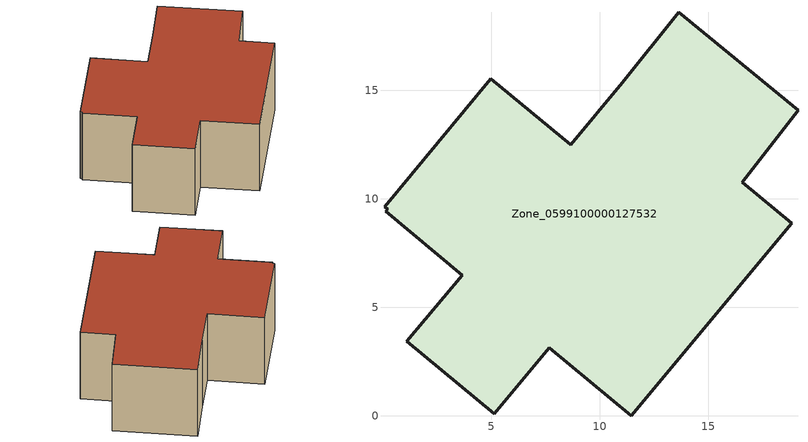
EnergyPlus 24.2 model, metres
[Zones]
Zone_0599100000127532
 floor ground (C_G): 18.84,8.88 11.45,0 7.68,3.14 5.14,0.1 1.12,3.44 3.66,6.49 0.14,9.42 0.23,9.52 0.09,9.64 4.99,15.54 8.66,12.49 11.05,15.36 13.65,18.61 19.14,14.08 16.58,10.76 z0
 wall outside (C_F): 16.58,10.76 19.14,14.08 13.65,18.61 11.05,15.36 8.66,12.49 4.99,15.54 0.09,9.64 0.23,9.52 0.14,9.42 3.66,6.49 1.12,3.44 5.14,0.1 7.68,3.14 11.45,0 18.84,8.88 16.58,10.76 z0:6.76
 roof outside (C_R): 11.45,0 18.84,8.88 16.58,10.76 19.14,14.08 13.65,18.61 11.05,15.36 8.66,12.49 4.99,15.54 0.09,9.64 0.23,9.52 0.14,9.42 3.66,6.49 1.12,3.44 5.14,0.1 7.68,3.14 z6.76
[BUILDING]
Pand.0599100000127532: North Axis=0; Terrain=City; Loads Convergence Tolerance Value=0.04; Temperature Convergence Tolerance Value=0.4; Solar Distribution=FullExterior; Maximum Number of Warmup Days=25; Minimum Number of Warmup Days=1
[Site:Location]
Rotterdam.The.Hague.AP_ZH_NLD Design_Conditions: Latitude=51.96; Longitude=4.45; Time Zone=1; Elevation=-4.5
[SITE:GROUNDTEMPERATURE:BUILDINGSURFACE]
18, 18, 18, 18, 18, 18, 18, 18, 18, 18, 18, 18
[MATERIAL] Thermal Absorptance=0.9; Solar Absorptance=0.7; Visible Absorptance=0.7
Name | Roughness | Thickness | Conductivity | Density | Specific Heat
G.D.1975-1991 | MediumSmooth | 0.15 | 0.288461 | 540 | 1210
F.D.1975-1991 | Rough | 0.3 | 0.230769 | 1920 | 840
R.D.1975-1991 | MediumRough | 0.2 | 0.153846 | 1500 | 1000
[CONSTRUCTION]
C_G: G.D.1975-1991
C_F: F.D.1975-1991
C_R: R.D.1975-1991
[ZONE]
Zone_0599100000127532: Type=1; Multiplier=1; Ceiling Height=Autocalculate; Volume=Autocalculate; Floor Area=autocalculate; Part of Total Floor Area=Yes
[ZONEINFILTRATION:DESIGNFLOWRATE]
Infil_Zone_0599100000127532: Zone or ZoneList or Space or SpaceList=Zone_0599100000127532; Schedule=AlwaysOn; Design Flow Rate Calculation Method=Flow/Area; Flow Rate per Floor Area=0.0042; Constant Term Coefficient=1; Temperature Term Coefficient=0; Velocity Term Coefficient=0; Velocity Squared Term Coefficient=0
[HVACTEMPLATE:ZONE:IDEALLOADSAIRSYSTEM]
Zone_0599100000127532: Maximum Heating Supply Air Temperature=50; Minimum Cooling Supply Air Temperature=13; Maximum Heating Supply Air Humidity Ratio=0.0156; Minimum Cooling Supply Air Humidity Ratio=0.0077; Heating Limit=NoLimit; Cooling Limit=NoLimit; Dehumidification Control Type=ConstantSensibleHeatRatio; Cooling Sensible Heat Ratio=0.7; Dehumidification Setpoint=60; Humidification Control Type=None; Humidification Setpoint=30; Outdoor Air Method=None; Outdoor Air Flow Rate per Person=0.00944; Outdoor Air Flow Rate per Zone Floor Area=0; Outdoor Air Flow Rate per Zone=0; Demand Controlled Ventilation Type=None; Outdoor Air Economizer Type=NoEconomizer; Heat Recovery Type=None; Sensible Heat Recovery Effectiveness=0.7; Latent Heat Recovery Effectiveness=0.65
[ZONECONTROL:THERMOSTAT]
ThermostatControl_Zone_0599100000127532: Zone or ZoneList=Zone_0599100000127532; Control Type Schedule=DualSetpointControlType; Control 1=Thermostat_Zone_0599100000127532; Temperature Difference Between Cutout And Setpoint=0
[THERMOSTATSETPOINT:DUALSETPOINT]
Thermostat_Zone_0599100000127532: Heating Setpoint Temperature Schedule=HeatingSetpoint_Zone_0599100000127532; Cooling Setpoint Temperature Schedule=CoolingSetpoint_Zone_0599100000127532
[SCHEDULE:COMPACT]
HeatingSetpoint_Zone_0599100000127532: Through: 12/31, For: AllDays, Until: 24:00, 21
CoolingSetpoint_Zone_0599100000127532: Through: 12/31, For: AllDays, Until: 24:00, 24
DualSetpointControlType: Through: 12/31, For: AllDays, Until: 24:00, 4
AlwaysOn: Through: 12/31, For: AllDays, Until: 24:00, 1
